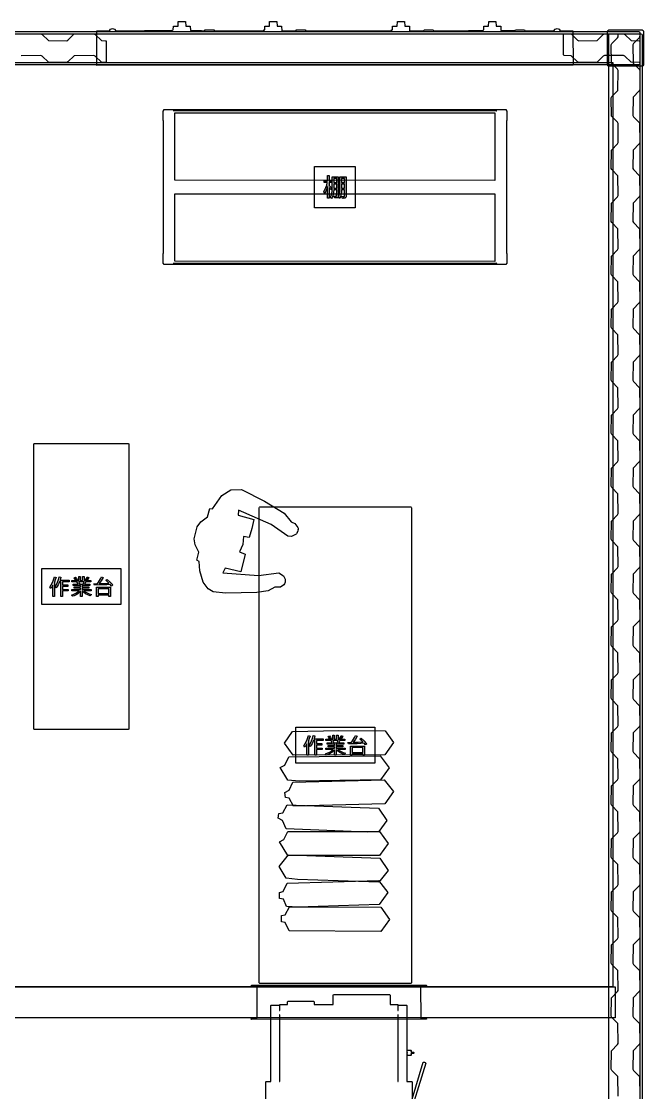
# Model space of a CAD drawing. Header units: millimetres. Extents: x -851 to 12103, y -752 to 16103.
# Drawn here: x 8754 to 12020, y 10445 to 16065 of the extents above; entities that cross this region are included whole.
import ezdxf

# ---------------------------------------------------------------- set-up
doc = ezdxf.new("R2010")
doc.units = ezdxf.units.MM
for name, color, linetype in [('人', 3, 'Continuous'), ('名称ラベル', 1, 'Continuous'), ('壁', 8, 'Continuous'), ('床', 9, 'Continuous'), ('扉', 30, 'Continuous'), ('荷', 34, 'Continuous'), ('設備', 5, 'Continuous')]:
    doc.layers.add(name, color=color, linetype=linetype)

msp = doc.modelspace()

# ---------------------------------------------------------------- hatches: boundary and pattern name
at = {"layer": '名称ラベル'}
for points in [[(10341.2, 15172.1), (10347.2, 15182.8), (10352.3, 15194.3), (10356.6, 15206.6), (10360, 15219.7), (10344.1, 15219.7), (10344.1, 15228.2), (10361.1, 15228.2), (10361.1, 15256.1), (10369.5, 15256.1), (10369.5, 15228.2), (10381.4, 15228.2), (10381.4, 15219.7), (10369.5, 15219.7), (10369.5, 15204.1), (10377.3, 15197.4), (10384.3, 15190.3), (10379.1, 15180.9), (10374.6, 15187.5), (10369.5, 15193.9), (10369.5, 15137.1), (10361.1, 15137.1), (10361, 15198.8), (10357.7, 15188.7), (10354, 15179.1), (10350.1, 15170.5), (10345.9, 15162.8)], [(8902.7, 13096.4), (8910.6, 13108.2), (8917.4, 13121.1), (8923, 13135.1), (8927.6, 13150.1), (8936.1, 13148), (8932.2, 13135.7), (8927.3, 13123.4), (8927.3, 13047.9), (8919, 13047.9), (8919, 13106.4), (8913.4, 13097.4), (8907.7, 13089.5)], [(8931.5, 13099.1), (8938.5, 13110), (8944.4, 13122.4), (8949.2, 13136.2), (8953, 13151.4), (8961.4, 13149.8), (8957.1, 13133), (9004.2, 13133), (9004.2, 13125.4), (8969.7, 13125.3), (8969.8, 13108.6), (8998.7, 13108.6), (8998.7, 13100.9), (8969.8, 13100.9), (8969.7, 13084.3), (9000.4, 13084.3), (9000.4, 13076.7), (8969.8, 13076.7), (8969.7, 13047.9), (8961.3, 13047.9), (8961.2, 13125.3), (8954.4, 13125.3), (8950.9, 13116.5), (8946.9, 13108.1), (8942.4, 13100.2), (8937.5, 13092.8)], [(9030.9, 13146.2), (9038.6, 13149.4), (9042.9, 13143), (9047.3, 13134.7), (9039.4, 13131.4), (9035.5, 13139.5)], [(9090.7, 13133.9), (9095.6, 13142.8), (9098.9, 13150.6), (9107.4, 13147.7), (9103, 13139.4), (9098.1, 13131.4)], [(9134.6, 13114.9), (9153.5, 13115.2), (9158.9, 13123.1), (9164.2, 13131.7), (9169.3, 13140.9), (9174.3, 13150.7), (9182.9, 13147.1), (9172.5, 13129), (9163.3, 13115.3), (9188.2, 13116), (9213.9, 13117.4), (9206.7, 13124.6), (9198.1, 13132.5), (9205.2, 13136.7), (9220.2, 13123.2), (9234.8, 13108), (9227.2, 13102.4), (9219.9, 13111), (9201.9, 13109.3), (9183.3, 13108.1), (9137.2, 13106.5)], [(10235.9, 12263.7), (10243.8, 12275.5), (10250.6, 12288.4), (10256.3, 12302.4), (10260.8, 12317.4), (10269.3, 12315.3), (10265.4, 12303), (10260.6, 12290.7), (10260.6, 12215.2), (10252.3, 12215.2), (10252.3, 12273.7), (10246.7, 12264.7), (10240.9, 12256.7)], [(10264.7, 12266.3), (10271.7, 12277.3), (10277.6, 12289.7), (10282.5, 12303.5), (10286.2, 12318.7), (10294.6, 12317.1), (10292.6, 12308.1), (10290.4, 12300.3), (10337.5, 12300.3), (10337.5, 12292.6), (10303, 12292.6), (10303, 12275.8), (10331.9, 12275.8), (10331.9, 12268.2), (10303, 12268.2), (10303, 12251.6), (10333.7, 12251.5), (10333.7, 12244), (10303, 12244), (10303, 12215.2), (10294.5, 12215.2), (10294.5, 12292.6), (10287.7, 12292.6), (10284.1, 12283.7), (10280.2, 12275.3), (10275.7, 12267.5), (10270.8, 12260.1)], [(10364.1, 12313.4), (10371.9, 12316.7), (10376.2, 12310.2), (10380.5, 12302), (10372.6, 12298.6), (10368.8, 12306.8)], [(10423.9, 12301.2), (10428.9, 12310.1), (10432.2, 12317.9), (10440.6, 12315), (10436.3, 12306.7), (10431.3, 12298.6)], [(10467.9, 12282.2), (10486.8, 12282.5), (10492.2, 12290.4), (10497.5, 12298.9), (10502.6, 12308.1), (10507.6, 12318), (10516.2, 12314.4), (10505.7, 12296.3), (10496.5, 12282.6), (10521.5, 12283.3), (10547.1, 12284.7), (10541.2, 12290.6), (10531.3, 12299.8), (10538.5, 12303.9), (10553.5, 12290.4), (10568.1, 12275.3), (10560.5, 12269.7), (10553.2, 12278.3), (10535.2, 12276.6), (10516.6, 12275.4), (10470.4, 12273.8)]]:
    msp.add_hatch(color=1, dxfattribs=at).paths.add_polyline_path(points)
h = msp.add_hatch(color=1, dxfattribs=at)
h.paths.add_polyline_path([(10375.7, 15142.9), (10378.9, 15148.7), (10381.4, 15155.2), (10383.4, 15162.4), (10385.3, 15174.7), (10385.9, 15188.6), (10385.9, 15249.4), (10417.3, 15249.4), (10417.3, 15148.4), (10417.1, 15144.8), (10416.5, 15142.7), (10415.7, 15141.2), (10414.6, 15140.1), (10411.1, 15138.9), (10397.7, 15138.9), (10396.3, 15148.5), (10401.2, 15147.7), (10407.3, 15147.5), (10406.7, 15147.6), (10408.3, 15148.4), (10409, 15149.9), (10409.1, 15181.6), (10394.2, 15181.6), (10392.9, 15167), (10390.5, 15154.5), (10387.1, 15144), (10385.7, 15141), (10382.5, 15135.5)])
h.paths.add_polyline_path([(10394.2, 15189.6), (10409.1, 15189.6), (10409.1, 15211.8), (10394.2, 15211.7)])
h.paths.add_polyline_path([(10394.2, 15219.8), (10409.1, 15219.7), (10409.1, 15241.4), (10394.2, 15241.3)])
h = msp.add_hatch(color=1, dxfattribs=at)
h.paths.add_polyline_path([(10418.3, 15144), (10420.6, 15149.3), (10422.6, 15155.4), (10424.1, 15162.4), (10425.6, 15174.3), (10426.1, 15188.2), (10426.1, 15249.4), (10458.8, 15249.4), (10458.8, 15147.9), (10458.5, 15144.2), (10457.8, 15142), (10457.2, 15140.9), (10456, 15139.6), (10454.2, 15138.8), (10452.3, 15138.3), (10451.6, 15138.2), (10441, 15138.3), (10442.9, 15138.3), (10437.8, 15138.5), (10436.5, 15148.1), (10442.8, 15147.2), (10448.5, 15147), (10448.1, 15147.1), (10449.6, 15147.8), (10450.2, 15148.8), (10450.4, 15181.6), (10434.5, 15181.6), (10433.7, 15167.6), (10431.8, 15155.3), (10428.9, 15144.6), (10424.9, 15135.6)])
h.paths.add_polyline_path([(10450.4, 15189.5), (10450.4, 15211.7), (10434.6, 15211.8), (10434.5, 15189.6)])
h.paths.add_polyline_path([(10450.4, 15219.7), (10450.4, 15241.3), (10434.6, 15241.4), (10434.5, 15219.7)])
h = msp.add_hatch(color=1, dxfattribs=at)
h.paths.add_polyline_path([(9016.8, 13055.3), (9028.8, 13059.2), (9039.7, 13064.3), (9049.5, 13070.5), (9058.1, 13077.8), (9018.7, 13077.9), (9018.7, 13084.8), (9065.2, 13084.9), (9065.2, 13091.9), (9031, 13091.9), (9031, 13098.5), (9065.2, 13098.5), (9065.2, 13105.5), (9025.7, 13105.5), (9025.7, 13112.2), (9052, 13112.3), (9049.1, 13118.9), (9046.1, 13124.2), (9019.7, 13124.2), (9019.7, 13130.9), (9055.4, 13130.9), (9055.4, 13152.1), (9063.4, 13152.1), (9063.4, 13130.9), (9075.1, 13130.9), (9075.1, 13152.1), (9083, 13152.1), (9083.1, 13130.9), (9119.5, 13130.9), (9119.5, 13124.2), (9092.2, 13124.2), (9089.3, 13117.9), (9086.1, 13112.3), (9113.5, 13112.2), (9113.5, 13105.5), (9073.2, 13105.5), (9073.3, 13098.5), (9108.2, 13098.5), (9108.2, 13091.9), (9073.2, 13091.9), (9073.2, 13084.8), (9120.6, 13084.8), (9120.6, 13077.9), (9081.2, 13077.8), (9089.5, 13071.9), (9099.2, 13066.7), (9109.9, 13062.2), (9121.7, 13058.4), (9116, 13050.8), (9103, 13055.9), (9091.6, 13061.8), (9081.7, 13068.6), (9073.3, 13076.3), (9073.2, 13047.9), (9065.2, 13047.9), (9065.2, 13075.9), (9056.3, 13067), (9049.7, 13061.8), (9042.6, 13057.2), (9030.9, 13051.5), (9022.5, 13048.5)])
h.paths.add_polyline_path([(9055.4, 13124.2), (9058.1, 13118.3), (9060.5, 13112.2), (9077.8, 13112.2), (9081, 13118.4), (9083.3, 13124.1)])
h = msp.add_hatch(color=1, dxfattribs=at)
h.paths.add_polyline_path([(9148.4, 13095.7), (9222.4, 13095.7), (9222.4, 13047.9), (9213.6, 13047.9), (9213.5, 13055.2), (9157.4, 13055.2), (9157.3, 13047.9), (9148.4, 13047.9)])
h.paths.add_polyline_path([(9213.5, 13062.5), (9213.5, 13088.4), (9157.4, 13088.4), (9157.4, 13062.5)])
h = msp.add_hatch(color=1, dxfattribs=at)
h.paths.add_polyline_path([(10350.1, 12222.6), (10362, 12226.5), (10372.9, 12231.6), (10382.7, 12237.8), (10391.3, 12245.1), (10352, 12245.1), (10352, 12252.1), (10398.5, 12252.1), (10398.4, 12259.2), (10364.2, 12259.2), (10364.2, 12265.8), (10398.5, 12265.8), (10398.5, 12272.8), (10358.9, 12272.8), (10358.9, 12279.5), (10385.2, 12279.6), (10382.3, 12286.2), (10379.4, 12291.4), (10353, 12291.4), (10353, 12298.2), (10388.6, 12298.2), (10388.6, 12319.4), (10396.6, 12319.4), (10396.7, 12298.2), (10408.3, 12298.2), (10408.3, 12319.4), (10416.3, 12319.4), (10416.3, 12298.2), (10452.7, 12298.2), (10452.7, 12291.4), (10425.5, 12291.4), (10422.5, 12285.2), (10419.3, 12279.6), (10446.8, 12279.5), (10446.8, 12272.8), (10406.5, 12272.7), (10406.5, 12265.8), (10441.5, 12265.8), (10441.5, 12259.2), (10406.5, 12259.2), (10406.5, 12252.1), (10453.8, 12252.1), (10453.8, 12245.1), (10414.4, 12245.1), (10422.8, 12239.2), (10432.4, 12233.9), (10443.1, 12229.4), (10455, 12225.7), (10449.2, 12218.1), (10436.3, 12223.1), (10424.9, 12229.1), (10414.9, 12235.9), (10406.5, 12243.5), (10406.5, 12215.2), (10398.5, 12215.2), (10398.4, 12243.2), (10389.6, 12234.3), (10383, 12229.1), (10379.5, 12226.7), (10372.1, 12222.4), (10364.2, 12218.8), (10355.7, 12215.7)])
h.paths.add_polyline_path([(10388.6, 12291.4), (10391.4, 12285.6), (10393.8, 12279.5), (10411.1, 12279.5), (10414.3, 12285.7), (10416.5, 12291.4)])
h = msp.add_hatch(color=1, dxfattribs=at)
h.paths.add_polyline_path([(10481.7, 12262.9), (10555.6, 12262.9), (10555.6, 12215.2), (10546.8, 12215.2), (10546.7, 12222.5), (10490.6, 12222.5), (10490.6, 12215.2), (10481.7, 12215.2)])
h.paths.add_polyline_path([(10546.7, 12229.8), (10546.8, 12255.7), (10490.6, 12255.6), (10490.6, 12229.8)])

# ---------------------------------------------------------------- linework, layer by layer
at = {"layer": '人'}
for points in [[(9675.4, 13238), (9685.1, 13279.6), (9666.2, 13318), (9661.4, 13350.5), (9677.1, 13413.5), (9696.6, 13439.9), (9731.3, 13465), (9744, 13509.1), (9757.5, 13506.8), (9807.2, 13577.4), (9854, 13607.7), (9908.7, 13609.2), (10030.2, 13547.4), (10133.1, 13485.1), (10169.7, 13440.2), (10189.5, 13431.5), (10205.9, 13410.2), (10206.4, 13406.6), (10206.4, 13399.8), (10205.1, 13391.3), (10202.2, 13383.2), (10199, 13377.1), (10196.9, 13374.2), (10172.5, 13363), (10153.2, 13363.9), (10065.1, 13424.7), (9893.1, 13500.8), (9892.7, 13473.6), (9973.5, 13451.9), (9963.2, 13403.9), (9949.8, 13356.8), (9919.8, 13362.8), (9917.4, 13320.2), (9899.6, 13281.4), (9929.1, 13269.4), (9905.2, 13177.5), (9823.4, 13196.3), (9811.2, 13172), (9998.9, 13158.6), (10105.2, 13171), (10129.5, 13156.2), (10139.4, 13137.8), (10139.4, 13130.9), (10138.2, 13122.5), (10135.3, 13114.4), (10132.1, 13108.3), (10114.6, 13096.7), (10083.9, 13095.9), (10049.8, 13077.5), (9990.9, 13069.1), (9825.9, 13065.2), (9760.8, 13072.7), (9734.6, 13088.2), (9709.2, 13122.6), (9690.5, 13181.5), (9688, 13230.5)], [(10202.2, 13383.1), (10201.7, 13382.4), (10201.7, 13382.3)], [(10206.4, 13399.8), (10206.2, 13400.7), (10206.3, 13399.8)], [(10135.3, 13114.3), (10134.7, 13113.6), (10134.8, 13113.5)], [(10139.4, 13131), (10139.3, 13131.9), (10139.4, 13131)]]:
    msp.add_lwpolyline(points, close=True, dxfattribs=at)
at = {"layer": '名称ラベル'}
for points in [[(10293.2, 15087.5), (10293.2, 15304.1), (10506.8, 15304.1), (10506.8, 15087.5)], [(10341.2, 15172.1), (10347.2, 15182.8), (10352.3, 15194.3), (10356.6, 15206.6), (10360, 15219.7), (10344.1, 15219.7), (10344.1, 15228.2), (10361, 15228.2), (10361.1, 15256.1), (10369.5, 15256.1), (10369.5, 15228.2), (10381.4, 15228.2), (10381.4, 15219.7), (10369.5, 15219.7), (10369.5, 15204.1), (10377.3, 15197.4), (10384.3, 15190.3), (10379.1, 15180.9), (10374.6, 15187.5), (10369.5, 15193.9), (10369.5, 15137.1), (10361.1, 15137.1), (10361, 15198.8), (10357.7, 15188.7), (10354, 15179.1), (10350.1, 15170.5), (10345.9, 15162.8)], [(10375.7, 15142.9), (10378.9, 15148.7), (10381.4, 15155.2), (10383.4, 15162.4), (10385.3, 15174.7), (10385.9, 15188.6), (10386, 15249.4), (10417.3, 15249.4), (10417.3, 15148.4), (10417.1, 15144.8), (10416.5, 15142.7), (10415.7, 15141.2), (10414.6, 15140.1), (10411.1, 15138.9), (10397.7, 15138.9), (10396.3, 15148.5), (10401.2, 15147.7), (10407.3, 15147.5), (10406.7, 15147.6), (10408.2, 15148.4), (10409, 15149.9), (10409.1, 15181.6), (10394.2, 15181.6), (10392.9, 15167), (10390.5, 15154.5), (10387.1, 15144), (10385.7, 15141), (10382.5, 15135.5)], [(10394.1, 15219.8), (10409.1, 15219.7), (10409.1, 15241.4), (10394.2, 15241.3)], [(10418.3, 15144), (10420.6, 15149.3), (10422.6, 15155.4), (10424.1, 15162.4), (10425.6, 15174.3), (10426.1, 15188.2), (10426.1, 15249.4), (10458.8, 15249.4), (10458.8, 15147.9), (10458.5, 15144.2), (10457.8, 15142), (10457.2, 15140.9), (10456, 15139.6), (10454.2, 15138.8), (10452.3, 15138.3), (10451.6, 15138.2), (10441, 15138.3), (10442.9, 15138.3), (10437.8, 15138.5), (10436.5, 15148.1), (10442.8, 15147.2), (10448.5, 15147), (10448.1, 15147.1), (10449.6, 15147.8), (10450.2, 15148.8), (10450.4, 15181.6), (10434.5, 15181.6), (10433.7, 15167.6), (10431.8, 15155.3), (10428.9, 15144.6), (10424.9, 15135.6)], [(10450.4, 15219.7), (10450.4, 15241.3), (10434.6, 15241.4), (10434.5, 15219.7)], [(10394.1, 15189.6), (10409.1, 15189.6), (10409.1, 15211.8), (10394.2, 15211.7)], [(10450.4, 15189.5), (10450.4, 15211.7), (10434.6, 15211.8), (10434.5, 15189.6)], [(8860.7, 13005.9), (8860.7, 13194.1), (9276.8, 13194.1), (9276.8, 13005.9)], [(9016.8, 13055.3), (9028.8, 13059.2), (9039.7, 13064.3), (9049.5, 13070.5), (9058.1, 13077.8), (9018.7, 13077.9), (9018.7, 13084.8), (9065.2, 13084.9), (9065.2, 13091.9), (9031, 13091.9), (9031, 13098.5), (9065.2, 13098.5), (9065.2, 13105.5), (9025.7, 13105.5), (9025.7, 13112.2), (9052, 13112.3), (9049.1, 13118.9), (9046.1, 13124.2), (9019.7, 13124.2), (9019.7, 13130.9), (9055.4, 13130.9), (9055.4, 13152.1), (9063.4, 13152.1), (9063.4, 13130.9), (9075.1, 13130.9), (9075.1, 13152.1), (9083, 13152.1), (9083.1, 13130.9), (9119.5, 13130.9), (9119.5, 13124.2), (9092.2, 13124.2), (9089.3, 13117.9), (9086.1, 13112.3), (9113.5, 13112.2), (9113.5, 13105.5), (9073.2, 13105.5), (9073.2, 13098.5), (9108.2, 13098.5), (9108.2, 13091.9), (9073.2, 13091.9), (9073.2, 13084.8), (9120.6, 13084.8), (9120.6, 13077.9), (9081.2, 13077.8), (9089.5, 13071.9), (9099.1, 13066.7), (9109.9, 13062.2), (9121.7, 13058.4), (9116, 13050.8), (9103, 13055.9), (9091.6, 13061.8), (9081.7, 13068.6), (9073.3, 13076.3), (9073.2, 13047.9), (9065.2, 13047.9), (9065.2, 13075.9), (9056.3, 13067), (9049.7, 13061.8), (9042.6, 13057.2), (9030.9, 13051.5), (9022.5, 13048.5)], [(8902.7, 13096.4), (8910.6, 13108.2), (8917.4, 13121.1), (8923, 13135.1), (8927.6, 13150.1), (8936.1, 13148), (8932.2, 13135.7), (8927.3, 13123.4), (8927.3, 13047.9), (8919, 13047.9), (8919, 13106.4), (8913.4, 13097.4), (8907.7, 13089.5)], [(8931.5, 13099.1), (8938.5, 13110), (8944.4, 13122.4), (8949.2, 13136.2), (8953, 13151.4), (8961.4, 13149.8), (8957.1, 13133), (9004.2, 13133), (9004.2, 13125.4), (8969.7, 13125.3), (8969.8, 13108.6), (8998.7, 13108.6), (8998.7, 13100.9), (8969.8, 13100.9), (8969.8, 13084.3), (9000.4, 13084.2), (9000.4, 13076.7), (8969.8, 13076.7), (8969.7, 13047.9), (8961.3, 13047.9), (8961.2, 13125.3), (8954.4, 13125.3), (8950.9, 13116.5), (8946.9, 13108.1), (8942.5, 13100.2), (8937.5, 13092.9)], [(9030.9, 13146.2), (9038.6, 13149.5), (9043, 13143), (9047.3, 13134.8), (9039.4, 13131.4), (9035.5, 13139.5)], [(9055.4, 13124.2), (9058.1, 13118.3), (9060.5, 13112.2), (9077.8, 13112.2), (9081, 13118.4), (9083.3, 13124.1)], [(9090.7, 13133.9), (9095.6, 13142.8), (9098.9, 13150.6), (9107.4, 13147.7), (9103, 13139.4), (9098.1, 13131.4)], [(9134.6, 13114.9), (9153.5, 13115.2), (9158.9, 13123.1), (9164.2, 13131.7), (9169.3, 13140.9), (9174.3, 13150.7), (9182.9, 13147.1), (9172.5, 13129), (9163.3, 13115.3), (9188.2, 13116), (9213.9, 13117.4), (9206.7, 13124.6), (9198.1, 13132.5), (9205.2, 13136.7), (9220.2, 13123.2), (9234.8, 13108), (9227.2, 13102.4), (9219.9, 13111), (9201.9, 13109.3), (9183.3, 13108.1), (9137.2, 13106.5)], [(9148.4, 13095.7), (9222.4, 13095.7), (9222.4, 13047.9), (9213.5, 13047.9), (9213.5, 13055.2), (9157.4, 13055.2), (9157.4, 13047.9), (9148.4, 13047.9)], [(9213.5, 13062.5), (9213.5, 13088.4), (9157.4, 13088.4), (9157.4, 13062.5)], [(10193.9, 12173.2), (10193.9, 12361.4), (10610.1, 12361.4), (10610.1, 12173.2)], [(10235.9, 12263.7), (10243.8, 12275.5), (10250.6, 12288.4), (10256.3, 12302.4), (10260.8, 12317.4), (10269.3, 12315.2), (10265.4, 12303), (10260.6, 12290.6), (10260.6, 12215.2), (10252.3, 12215.2), (10252.3, 12273.7), (10246.7, 12264.7), (10240.9, 12256.7)], [(10264.7, 12266.3), (10271.7, 12277.3), (10277.6, 12289.7), (10282.5, 12303.5), (10286.2, 12318.7), (10294.6, 12317.1), (10292.5, 12308.1), (10290.4, 12300.3), (10337.5, 12300.3), (10337.5, 12292.6), (10303, 12292.6), (10303, 12275.9), (10331.9, 12275.8), (10331.9, 12268.2), (10303, 12268.2), (10303, 12251.5), (10333.7, 12251.5), (10333.7, 12244), (10303, 12244), (10303, 12215.2), (10294.5, 12215.2), (10294.5, 12292.6), (10287.7, 12292.6), (10284.1, 12283.7), (10280.2, 12275.4), (10275.7, 12267.5), (10270.8, 12260.1)], [(10350.1, 12222.6), (10362, 12226.5), (10372.9, 12231.6), (10382.7, 12237.8), (10391.3, 12245.1), (10352, 12245.1), (10352, 12252.1), (10398.5, 12252.1), (10398.5, 12259.2), (10364.2, 12259.2), (10364.2, 12265.8), (10398.5, 12265.8), (10398.5, 12272.8), (10358.9, 12272.8), (10358.9, 12279.5), (10385.2, 12279.6), (10382.3, 12286.2), (10379.4, 12291.4), (10353, 12291.4), (10353, 12298.2), (10388.6, 12298.2), (10388.6, 12319.4), (10396.6, 12319.4), (10396.7, 12298.2), (10408.3, 12298.2), (10408.3, 12319.4), (10416.3, 12319.4), (10416.3, 12298.2), (10452.7, 12298.2), (10452.7, 12291.4), (10425.5, 12291.4), (10422.5, 12285.2), (10419.3, 12279.6), (10446.8, 12279.5), (10446.8, 12272.8), (10406.5, 12272.7), (10406.5, 12265.8), (10441.5, 12265.8), (10441.5, 12259.2), (10406.5, 12259.2), (10406.5, 12252.1), (10453.8, 12252.1), (10453.8, 12245.1), (10414.4, 12245.1), (10422.8, 12239.2), (10432.4, 12233.9), (10443.1, 12229.4), (10455, 12225.7), (10449.2, 12218.1), (10436.3, 12223.1), (10424.9, 12229.1), (10414.9, 12235.9), (10406.5, 12243.5), (10406.5, 12215.2), (10398.5, 12215.2), (10398.4, 12243.2), (10389.6, 12234.3), (10383, 12229.1), (10379.5, 12226.7), (10372.1, 12222.4), (10364.2, 12218.8), (10355.7, 12215.7)], [(10364.1, 12313.4), (10371.9, 12316.7), (10376.2, 12310.2), (10380.5, 12302), (10372.6, 12298.6), (10368.8, 12306.8)], [(10423.9, 12301.2), (10428.9, 12310.1), (10432.2, 12317.9), (10440.6, 12315), (10436.3, 12306.7), (10431.3, 12298.6)], [(10467.9, 12282.2), (10486.8, 12282.5), (10492.2, 12290.4), (10497.5, 12298.9), (10502.6, 12308.1), (10507.6, 12318), (10516.1, 12314.4), (10505.7, 12296.3), (10496.5, 12282.6), (10521.5, 12283.3), (10547.1, 12284.7), (10541.2, 12290.6), (10531.3, 12299.8), (10538.5, 12303.9), (10553.5, 12290.4), (10568.1, 12275.3), (10560.5, 12269.7), (10553.2, 12278.3), (10535.2, 12276.6), (10516.6, 12275.4), (10470.4, 12273.8)], [(10388.6, 12291.4), (10391.4, 12285.6), (10393.8, 12279.5), (10411.1, 12279.5), (10414.3, 12285.7), (10416.5, 12291.4)], [(10481.7, 12262.9), (10555.6, 12262.9), (10555.6, 12215.2), (10546.8, 12215.2), (10546.7, 12222.5), (10490.6, 12222.5), (10490.6, 12215.2), (10481.7, 12215.2)], [(10546.7, 12229.8), (10546.8, 12255.6), (10490.6, 12255.6), (10490.6, 12229.8)]]:
    msp.add_lwpolyline(points, close=True, dxfattribs=at)
at = {"layer": '壁'}
for points in [[(11830, 15838), (11830, 16012), (11832.3, 16017.7), (11838, 16020), (12012, 16020), (12017.7, 16017.7), (12020, 16012), (12020, 15838), (12017.7, 15832.3), (12012, 15830), (11838, 15830), (11832.3, 15832.3)], [(0, 16006), (1.8, 16010.2), (6, 16012), (11994, 16012), (11998.2, 16010.2), (12000, 16006), (12000, 15844), (11998.2, 15839.8), (11994, 15838), (6, 15838), (1.8, 15839.8), (0, 15844)], [(11600, 15890), (11600, 15996), (11601.2, 15998.9), (11604, 16000), (11640.6, 15999.2), (11673.2, 15966.9), (11680, 15964), (11775.6, 15964.8), (11808.2, 15997.1), (11815, 16000), (11915, 16000), (11921.8, 15997.1), (11954.4, 15964.8), (11996, 15964), (11998.8, 15962.9), (12000, 15960), (12000, 15854), (11998.8, 15851.1), (11996, 15850), (11954.4, 15850.8), (11921.8, 15883.1), (11915, 15886), (11815, 15886), (11808.2, 15883.1), (11775.6, 15850.8), (11680, 15850), (11673.2, 15852.9), (11640.6, 15885.2), (11604, 15886), (11601.2, 15887.1)], [(11838, 6), (11838, 15994), (11839.8, 15998.2), (11844, 16000), (12006, 16000), (12010.2, 15998.2), (12012, 15994), (12012, 6), (12010.2, 1.8), (12006, 0), (11844, 0), (11839.8, 1.8)], [(6152, 10999), (11870, 10999), (11870, 10837.3), (6152, 10837.3)], [(9960.6, 11001), (9961.6, 11008), (10879.6, 11008), (10880.6, 11007), (10879.6, 11000), (10849.6, 11000), (10850.6, 10837.3), (10849.6, 10836.4), (10879.6, 10836.3), (10880.6, 10829.3), (9961.6, 10828.3), (9960.6, 10829.3), (9961.6, 10836.3), (9991.6, 10836.4), (9991.6, 11000)]]:
    msp.add_lwpolyline(points, close=True, dxfattribs=at)
for points in [[(8753.4, 15999.2), (8857, 16000), (8863.8, 15997.1), (8896.4, 15964.8), (8992, 15964), (8998.8, 15966.9), (9031.4, 15999.2), (9135, 16000), (9141.8, 15997.1), (9174.4, 15964.8), (9196, 15964), (9198.8, 15962.9), (9200, 15960), (9200, 15854), (9198.8, 15851.1), (9196, 15850), (9174.4, 15850.8), (9141.8, 15883.1), (9135, 15886), (9031.4, 15885.2), (8998.8, 15852.9), (8992, 15850), (8896.4, 15850.8), (8863.8, 15883.1), (8857, 15886), (8753.4, 15885.2)], [(11886, 10425), (11885.2, 10528.6), (11852.9, 10561.2), (11850, 10568), (11850.8, 10663.6), (11883.1, 10696.2), (11886, 10703), (11885.2, 10806.6), (11852.9, 10839.2), (11850, 10846), (11850.8, 10941.6), (11883.1, 10974.2), (11886, 10981), (11885.2, 11084.6), (11852.9, 11117.2), (11850, 11124), (11850.8, 11219.6), (11883.1, 11252.2), (11886, 11259), (11885.2, 11362.6), (11852.9, 11395.2), (11850, 11402), (11850.8, 11497.6), (11883.1, 11530.2), (11886, 11537), (11885.2, 11640.6), (11852.9, 11673.2), (11850, 11680), (11850.8, 11775.6), (11883.1, 11808.2), (11886, 11815), (11885.2, 11918.6), (11852.9, 11951.2), (11850, 11958), (11850.8, 12053.6), (11883.1, 12086.2), (11886, 12093), (11885.2, 12196.6), (11852.9, 12229.2), (11850, 12236), (11850.8, 12331.6), (11883.1, 12364.2), (11886, 12371), (11885.2, 12474.6), (11852.9, 12507.2), (11850, 12514), (11850.8, 12609.6), (11883.1, 12642.2), (11886, 12649), (11885.2, 12752.6), (11852.9, 12785.2), (11850, 12792), (11850.8, 12887.6), (11883.1, 12920.2), (11886, 12927), (11885.2, 13030.6), (11852.9, 13063.2), (11850, 13070), (11850.8, 13165.6), (11883.1, 13198.2), (11886, 13205), (11885.2, 13308.6), (11852.9, 13341.2), (11850, 13348), (11850.8, 13443.6), (11883.1, 13476.2), (11886, 13483), (11885.2, 13586.6), (11852.9, 13619.2), (11850, 13626), (11850.8, 13721.6), (11883.1, 13754.2), (11886, 13761), (11885.2, 13864.6), (11852.9, 13897.2), (11850, 13904), (11850.8, 13999.6), (11883.1, 14032.2), (11886, 14039), (11885.2, 14142.6), (11852.9, 14175.2), (11850, 14182), (11850.8, 14277.6), (11883.1, 14310.2), (11886, 14317), (11885.2, 14420.6), (11852.9, 14453.2), (11850, 14460), (11850.8, 14555.6), (11883.1, 14588.2), (11886, 14595), (11885.2, 14698.6), (11852.9, 14731.2), (11850, 14738), (11850.8, 14833.6), (11883.1, 14866.2), (11886, 14873), (11885.2, 14976.6), (11852.9, 15009.2), (11850, 15016), (11850.8, 15111.6), (11883.1, 15144.2), (11886, 15151), (11885.2, 15254.6), (11852.9, 15287.2), (11850, 15294), (11850.8, 15389.6), (11883.1, 15422.2), (11886, 15429), (11886, 15529), (11883.1, 15535.8), (11850.8, 15568.4), (11850, 15664), (11852.9, 15670.8), (11885.2, 15703.4), (11886, 15807), (11883.1, 15813.8), (11850.8, 15846.4), (11850, 15942), (11852.9, 15948.8), (11883.1, 15978.2), (11886, 15985), (11886, 15996), (11887.1, 15998.8), (11890, 16000), (11996, 16000), (11998.9, 15998.8), (12000, 15996), (11999.2, 15981.4), (11966.9, 15948.8), (11964, 15942), (11964.8, 15846.4), (11997.1, 15813.8), (12000, 15807), (12000, 15707), (11997.1, 15700.2), (11964.8, 15667.6), (11964, 15572), (11966.9, 15565.2), (11999.2, 15532.6), (12000, 15429), (11997.1, 15422.2), (11964.8, 15389.6), (11964, 15294), (11966.9, 15287.2), (11999.2, 15254.6), (12000, 15151), (11997.1, 15144.2), (11964.8, 15111.6), (11964, 15016), (11966.9, 15009.2), (11999.2, 14976.6), (12000, 14873), (11997.1, 14866.2), (11964.8, 14833.6), (11964, 14738), (11966.9, 14731.2), (11999.2, 14698.6), (12000, 14595), (11997.1, 14588.2), (11964.8, 14555.6), (11964, 14460), (11966.9, 14453.2), (11999.2, 14420.6), (12000, 14317), (11997.1, 14310.2), (11964.8, 14277.6), (11964, 14182), (11966.9, 14175.2), (11999.2, 14142.6), (12000, 14039), (11997.1, 14032.2), (11964.8, 13999.6), (11964, 13904), (11966.9, 13897.2), (11999.2, 13864.6), (12000, 13761), (11997.1, 13754.2), (11964.8, 13721.6), (11964, 13626), (11966.9, 13619.2), (11999.2, 13586.6), (12000, 13483), (11997.1, 13476.2), (11964.8, 13443.6), (11964, 13348), (11966.9, 13341.2), (11999.2, 13308.6), (12000, 13205), (11997.1, 13198.2), (11964.8, 13165.6), (11964, 13070), (11966.9, 13063.2), (11999.2, 13030.6), (12000, 12927), (11997.1, 12920.2), (11964.8, 12887.6), (11964, 12792), (11966.9, 12785.2), (11999.2, 12752.6), (12000, 12649), (11997.1, 12642.2), (11964.8, 12609.6), (11964, 12514), (11966.9, 12507.2), (11999.2, 12474.6), (12000, 12371), (11997.1, 12364.2), (11964.8, 12331.6), (11964, 12236), (11966.9, 12229.2), (11999.2, 12196.6), (12000, 12093), (11997.1, 12086.2), (11964.8, 12053.6), (11964, 11958), (11966.9, 11951.2), (11999.2, 11918.6), (12000, 11815), (11997.1, 11808.2), (11964.8, 11775.6), (11964, 11680), (11966.9, 11673.2), (11999.2, 11640.6), (12000, 11537), (11997.1, 11530.2), (11964.8, 11497.6), (11964, 11402), (11966.9, 11395.2), (11999.2, 11362.6), (12000, 11259), (11997.1, 11252.2), (11964.8, 11219.6), (11964, 11124), (11966.9, 11117.2), (11999.2, 11084.6), (12000, 10981), (11997.1, 10974.2), (11964.8, 10941.6), (11964, 10846), (11966.9, 10839.2), (11999.2, 10806.6), (12000, 10703), (11997.1, 10696.2), (11964.8, 10663.6), (11964, 10568), (11966.9, 10561.2), (11999.2, 10528.6), (12000, 10425)]]:
    msp.add_lwpolyline(points, dxfattribs=at)
at = {"layer": '床'}
for points in [[(0, 16000), (12000, 16000), (12000, 0), (0, 0)], [(6150, 11002), (6150.9, 15849.1), (11859.2, 15849.1), (11859.2, 11000.8), (6152, 11000)]]:
    msp.add_lwpolyline(points, close=True, dxfattribs=at)
at = {"layer": '扉'}
msp.add_lwpolyline([(9150, 16015), (9217.5, 16016), (9222.8, 16023.8), (9233, 16027.7), (9243.6, 16024.9), (9250.5, 16016), (9401, 16016), (9401, 16018), (9546.5, 16018), (9547.6, 16020), (9551.6, 16020), (9552.6, 16040), (9576.6, 16040), (9577.6, 16065), (9615.6, 16065), (9616.6, 16040), (9640.6, 16040), (9641.6, 16018), (9699, 16018), (9699, 16016), (9716.6, 16016), (9717.6, 16020), (9765.6, 16020), (9766.6, 16016), (10026.2, 16016), (10027.2, 16020), (10031.2, 16020), (10032.2, 16040), (10056.2, 16040), (10057.2, 16065), (10095.2, 16065), (10096.2, 16040), (10120.2, 16040), (10121.3, 16016), (10196.2, 16016), (10197.2, 16020), (10245.2, 16020), (10246.3, 16016), (10696.5, 16016), (10697.6, 16020), (10701.6, 16020), (10702.6, 16040), (10726.6, 16040), (10727.6, 16065), (10765.6, 16065), (10766.6, 16040), (10790.6, 16040), (10791.6, 16016), (10866.5, 16016), (10867.6, 16020), (10915.6, 16020), (10916.6, 16016), (11101, 16016), (11101, 16018), (11176.2, 16018), (11177.2, 16020), (11181.2, 16020), (11182.2, 16040), (11206.2, 16040), (11207.2, 16065), (11245.2, 16065), (11246.2, 16040), (11270.2, 16040), (11271.3, 16018), (11346.2, 16018), (11347.2, 16020), (11395.2, 16020), (11396.3, 16018), (11399, 16018), (11399, 16016), (11549.5, 16016), (11556.4, 16024.9), (11567, 16027.7), (11577.2, 16023.8), (11582.5, 16016), (11649, 16016), (11650, 15835), (9151, 15834)], close=True, dxfattribs=at)
at = {"layer": '荷'}
for points in [[(9560, 15231.3), (9560.5, 15585.8), (11240, 15585.3), (11239.5, 15230.8)], [(9560, 15231.3), (9560.5, 15585.8), (11240, 15585.3), (11239.5, 15230.8)], [(9560, 15231.3), (9560.5, 15585.8), (11240, 15585.3), (11239.5, 15230.8)], [(9560, 15231.3), (9560.5, 15585.8), (11240, 15585.3), (11239.5, 15230.8)], [(9560, 15231.3), (9560.5, 15585.8), (11240, 15585.3), (11239.5, 15230.8)], [(9560, 15231.3), (9560.5, 15585.8), (11240, 15585.3), (11239.5, 15230.8)], [(9560, 15231.3), (9560.5, 15585.8), (11240, 15585.3), (11239.5, 15230.8)], [(9560, 15231.3), (9560.5, 15585.8), (11240, 15585.3), (11239.5, 15230.8)], [(9560, 15231.3), (9560.5, 15585.8), (11240, 15585.3), (11239.5, 15230.8)], [(9560, 15231.3), (9560.5, 15585.8), (11240, 15585.3), (11239.5, 15230.8)], [(9560, 15231.3), (9560.5, 15585.8), (11240, 15585.3), (11239.5, 15230.8)], [(9560, 15231.3), (9560.5, 15585.8), (11240, 15585.3), (11239.5, 15230.8)], [(9560, 15231.3), (9560.5, 15585.8), (11240, 15585.3), (11239.5, 15230.8)], [(9560, 15231.3), (9560.5, 15585.8), (11240, 15585.3), (11239.5, 15230.8)], [(9560, 15231.3), (9560.5, 15585.8), (11240, 15585.3), (11239.5, 15230.8)], [(9560, 15231.3), (9560.5, 15585.8), (11240, 15585.3), (11239.5, 15230.8)], [(9560, 15231.3), (9560.5, 15585.8), (11240, 15585.3), (11239.5, 15230.8)], [(9560, 15231.3), (9560.5, 15585.8), (11240, 15585.3), (11239.5, 15230.8)], [(9560, 15231.3), (9560.5, 15585.8), (11240, 15585.3), (11239.5, 15230.8)], [(9560, 15231.3), (9560.5, 15585.8), (11240, 15585.3), (11239.5, 15230.8)], [(9560, 15231.3), (9560.5, 15585.8), (11240, 15585.3), (11239.5, 15230.8)], [(9560, 14806.3), (9560.5, 15160.8), (11240, 15160.3), (11239.5, 14805.8)], [(9560, 14806.3), (9560.5, 15160.8), (11240, 15160.3), (11239.5, 14805.8)], [(9560, 14806.3), (9560.5, 15160.8), (11240, 15160.3), (11239.5, 14805.8)], [(9560, 14806.3), (9560.5, 15160.8), (11240, 15160.3), (11239.5, 14805.8)], [(9560, 14806.3), (9560.5, 15160.8), (11240, 15160.3), (11239.5, 14805.8)], [(9560, 14806.3), (9560.5, 15160.8), (11240, 15160.3), (11239.5, 14805.8)], [(9560, 14806.3), (9560.5, 15160.8), (11240, 15160.3), (11239.5, 14805.8)], [(9560, 14806.3), (9560.5, 15160.8), (11240, 15160.3), (11239.5, 14805.8)], [(9560, 14806.3), (9560.5, 15160.8), (11240, 15160.3), (11239.5, 14805.8)], [(9560, 14806.3), (9560.5, 15160.8), (11240, 15160.3), (11239.5, 14805.8)], [(9560, 14806.3), (9560.5, 15160.8), (11240, 15160.3), (11239.5, 14805.8)], [(9560, 14806.3), (9560.5, 15160.8), (11240, 15160.3), (11239.5, 14805.8)], [(9560, 14806.3), (9560.5, 15160.8), (11240, 15160.3), (11239.5, 14805.8)], [(9560, 14806.3), (9560.5, 15160.8), (11240, 15160.3), (11239.5, 14805.8)], [(9560, 14806.3), (9560.5, 15160.8), (11240, 15160.3), (11239.5, 14805.8)], [(9560, 14806.3), (9560.5, 15160.8), (11240, 15160.3), (11239.5, 14805.8)], [(9560, 14806.3), (9560.5, 15160.8), (11240, 15160.3), (11239.5, 14805.8)], [(9560, 14806.3), (9560.5, 15160.8), (11240, 15160.3), (11239.5, 14805.8)], [(9560, 14806.3), (9560.5, 15160.8), (11240, 15160.3), (11239.5, 14805.8)], [(9560, 14806.3), (9560.5, 15160.8), (11240, 15160.3), (11239.5, 14805.8)], [(9560, 14806.3), (9560.5, 15160.8), (11240, 15160.3), (11239.5, 14805.8)], [(10134.7, 12277.2), (10177.1, 12339.7), (10420.2, 12344.4), (10663.4, 12342.9), (10706.6, 12280.8), (10661.1, 12217.6), (10181.1, 12214.5)], [(10113.2, 12150.7), (10136.3, 12163.2), (10157.5, 12205.9), (10637.4, 12211.7), (10684.2, 12149.2), (10638.9, 12085.7), (10211.5, 12078.3), (10152.1, 12083.2)], [(10136.4, 12019.3), (10158.9, 12031.4), (10179.3, 12073.7), (10659.1, 12086.1), (10706.8, 12024.3), (10662.4, 11960.2), (10182.5, 11947.9), (10159.9, 11989.8), (10139.9, 11993.7)], [(10101.5, 11884.9), (10105.4, 11908.5), (10125.8, 11912.9), (10149, 11954.5), (10628.7, 11936.7), (10672.3, 11872), (10631, 11813.8), (10571.5, 11810.6), (10144.3, 11828.6), (10124.2, 11872.4)], [(10108.5, 11760.2), (10131.9, 11772.4), (10153.5, 11815.1), (10633.5, 11815.4), (10679.5, 11752.4), (10633.5, 11689.4), (10153.5, 11689.2)], [(10107.4, 11631.7), (10155.8, 11692.8), (10635.4, 11673.9), (10678.9, 11609.1), (10630.5, 11548), (10203.2, 11562.9), (10144.8, 11569.5)], [(10108.9, 11494.5), (10128.9, 11499.8), (10149.4, 11543), (10629.2, 11556.6), (10677, 11495.1), (10632.8, 11431), (10205.5, 11417.3), (10145.8, 11420.3), (10130, 11459.4), (10109.7, 11463.5)], [(10119.1, 11341), (10119.3, 11373), (10139.2, 11377.9), (10161, 11419.7), (10641, 11416.7), (10686.6, 11353.4), (10640.2, 11290.7), (10160.2, 11293.8), (10138.9, 11336.5)]]:
    msp.add_lwpolyline(points, close=True, dxfattribs=at)
at = {"layer": '設備'}
for points in [[(9498, 14795), (9498, 14846.5), (9500, 14847.9), (9500, 15543.8), (9498, 15545), (9498, 15596.5), (9501.2, 15597.8), (9501.2, 15602.4), (11298.8, 15602.4), (11298.8, 15597.8), (11302, 15596.5), (11302, 15545), (11300, 15543.8), (11300, 14847.9), (11302, 14846.5), (11302, 14795), (11298.8, 14793.8), (11298.8, 14789.2), (9501.2, 14789.2), (9501.2, 14793.8)], [(9550.8, 15597.2), (11248, 15595.8), (11249.2, 15596.6)], [(11248, 14795.8), (9550.8, 14794.4), (11249.2, 14794.5)], [(8818.8, 13846), (8819.9, 13848.8), (8822.8, 13850), (9314.7, 13850), (9317.6, 13848.8), (9318.8, 13846), (9318.8, 12354), (9317.6, 12351.2), (9314.8, 12350), (8822.8, 12350), (8819.9, 12351.2), (8818.8, 12354)], [(10002, 13513.3), (10003.2, 13516.1), (10006, 13517.3), (10798, 13517.3), (10800.8, 13516.1), (10802, 13513.3), (10802, 11021.3), (10800.8, 11018.5), (10798, 11017.3), (10006, 11017.3), (10003.2, 11018.5), (10002, 11021.3)], [(10108.6, 10502.5), (10110.6, 10502.5), (10110.6, 10852.1), (10108.6, 10852.1)], [(10730.6, 10502.5), (10732.6, 10502.5), (10732.6, 10852.1), (10730.6, 10852.1)], [(10778.6, 10663.9), (10780.6, 10667.6), (10798.7, 10667.6), (10800.6, 10665.5), (10800.7, 10655.6), (10802.6, 10657.6), (10812.7, 10657.6), (10814.6, 10655.6), (10814.6, 10651.5), (10812.7, 10649.6), (10802.6, 10649.6), (10800.7, 10651.5), (10800.6, 10641.6), (10798.7, 10639.6), (10780.6, 10639.6), (10778.6, 10641.6)], [(10778.7, 10659.5), (10779.5, 10660.3), (10779.2, 10660.9)], [(10778.7, 10653.6), (10779.5, 10653.5), (10779.2, 10654.5)], [(10778.7, 10647.6), (10779.5, 10646.8), (10779.2, 10647.9)], [(10800.6, 10659.5), (10799.8, 10660.3), (10800.1, 10659.2)], [(10800.6, 10653.6), (10799.8, 10653.6), (10800.1, 10652.6)], [(10800.6, 10647.6), (10799.8, 10646.9), (10800.1, 10646.2)], [(10864.2, 10603.5), (10864.6, 10603.4), (10864.6, 10603.8)], [(10875.5, 10600), (10876, 10599.9), (10875.7, 10600.5)]]:
    msp.add_lwpolyline(points, close=True, dxfattribs=at)
msp.add_lwpolyline([(10036.7, 10406.7), (10036.7, 10500.4), (10038.8, 10502.5), (10063.1, 10502.5), (10063.1, 10901.6), (10065.1, 10903.6), (10106.7, 10903.6), (10108.6, 10901.6), (10108.6, 10875), (10110.6, 10875), (10111.2, 10906), (10150.6, 10906.6), (10150.6, 10921.6), (10152.6, 10923.6), (10288.7, 10923.6), (10290.6, 10921.6), (10290.7, 10906.6), (10390.6, 10906.6), (10390.6, 10956.6), (10392.6, 10958.6), (10688.7, 10958.6), (10690.6, 10956.6), (10690.7, 10906.6), (10730.1, 10906), (10730.7, 10875), (10732.6, 10875), (10732.6, 10901.6), (10734.6, 10903.6), (10776.2, 10903.6), (10778.1, 10901.6), (10778.1, 10502.5), (10802.5, 10502.5), (10804.6, 10500.4), (10804.6, 10409.8), (10863.8, 10603.6), (10864.8, 10604.7), (10864.8, 10603.4), (10867.4, 10604.6), (10870.6, 10603.6), (10873.9, 10602.5), (10875.4, 10600.2), (10875.9, 10601.3), (10876.5, 10599.7), (10778.1, 10277.6)], dxfattribs=at)

doc.saveas('drawing.dxf')
